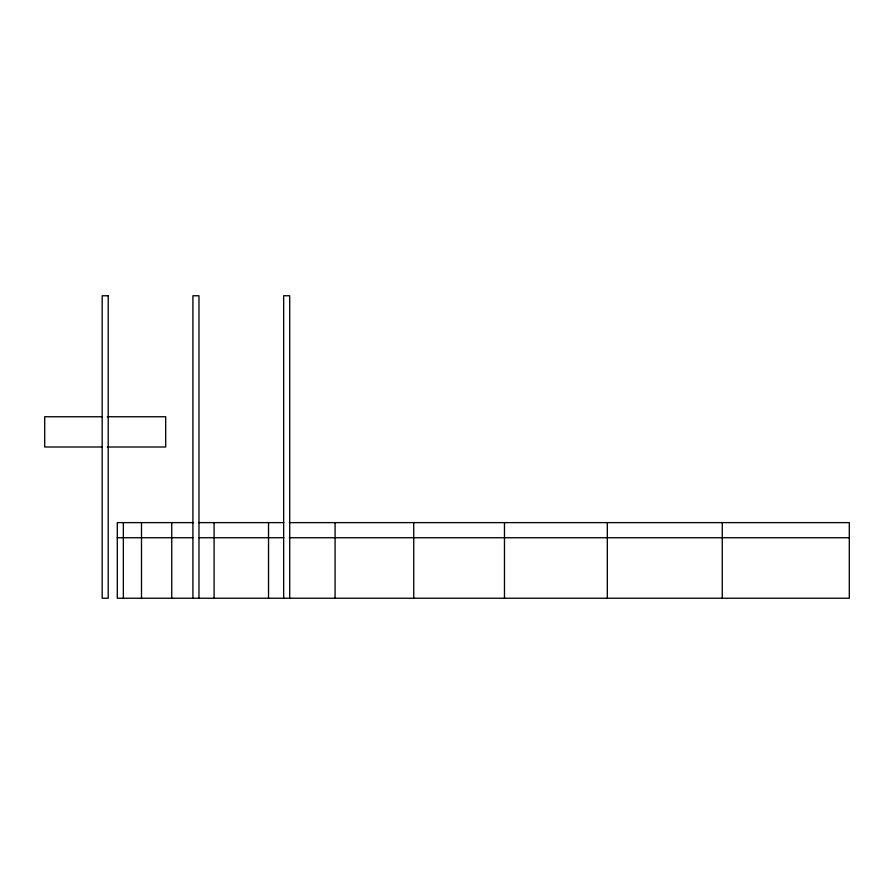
<?xml version="1.0" encoding="UTF-8"?>
<svg xmlns="http://www.w3.org/2000/svg" width="894" height="894" viewBox="0 0 894 894"><rect width="100%" height="100%" fill="white"/><g stroke="black" fill="none" stroke-linecap="round" stroke-linejoin="round"><path stroke-width="1.34" d="M102.173 416.749L44.7 416.749L44.7 447L102.173 447M107.28 416.749L165.692 416.749L165.692 447L107.28 447M193.596 522.621L117.293 522.621L117.293 598.242L849.3 598.242L849.3 522.621L289.332 522.621M198.971 522.621L283.789 522.621M117.293 537.741L192.914 537.741M198.971 537.741L283.789 537.741M289.332 537.741L849.3 537.741M722.263 522.621L722.263 598.242M607.317 522.621L607.317 598.242M504.473 522.621L504.473 598.242M413.732 522.621L413.732 598.242M335.082 522.621L335.082 598.242M289.712 598.242L289.712 295.758L283.655 295.758L283.655 598.242M268.535 522.621L268.535 598.242M214.091 522.621L214.091 598.242M198.971 598.242L198.971 295.758L192.914 295.758L192.914 598.242M171.737 522.621L171.737 598.242M141.498 522.621L141.498 598.242M123.35 522.621L123.35 598.242M108.219 295.758L102.173 295.758L102.173 598.242L108.219 598.242L108.219 295.758"/></g></svg>
